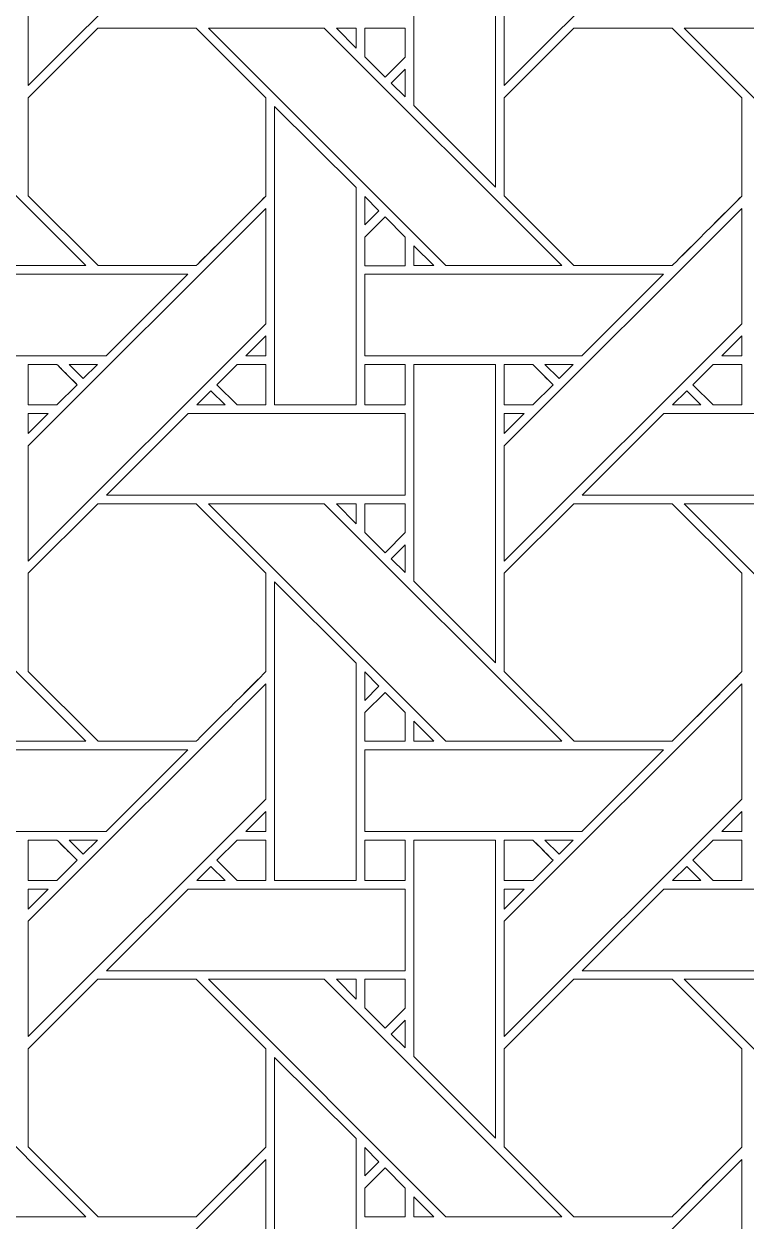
# Model space of a CAD drawing. Header units: inches. Extents: x 2.4 to 22.4, y -0.9 to 19.1.
# Drawn here: x 17.355 to 18.795, y 6.477 to 8.866 of the extents above; entities that cross this region are included whole.
import ezdxf

# ---------------------------------------------------------------- set-up
doc = ezdxf.new("R2010")
doc.units = ezdxf.units.IN
doc.header["$MEASUREMENT"] = 0
doc.layers.add('Design', color=7, linetype='Continuous', lineweight=0)

msp = doc.modelspace()

# ---------------------------------------------------------------- linework, layer by layer
at = {"layer": 'Design'}
for points, knots in [([(2.3829, 19.0948), (2.3829, 19.0948), (2.3829, -0.9052), (2.3829, -0.9052), (2.3829, -0.9052), (22.3829, -0.9052), (22.3829, -0.9052), (22.3829, -0.9052), (22.3829, 19.0948), (22.3829, 19.0948), (22.3829, 19.0948), (2.3829, 19.0948), (2.3829, 19.0948)], [0, 0, 0, 0, 1, 1, 1, 2, 2, 2, 3, 3, 3, 4, 4, 4, 4]), ([(3.3653, 18.1123), (3.3653, 18.1123), (3.3653, 0.0772), (3.3653, 0.0772), (3.3653, 0.0772), (21.4004, 0.0772), (21.4004, 0.0772), (21.4004, 0.0772), (21.4004, 18.1123), (21.4004, 18.1123), (21.4004, 18.1123), (3.3653, 18.1123), (3.3653, 18.1123)], [0, 0, 0, 0, 1, 1, 1, 2, 2, 2, 3, 3, 3, 4, 4, 4, 4]), ([(17.364, 8.743), (17.364, 8.743), (17.364, 8.9731), (17.364, 8.9731), (17.364, 8.9731), (17.8377, 9.4467), (17.8377, 9.4467), (17.8377, 9.4467), (17.8377, 9.2166), (17.8377, 9.2166), (17.8377, 9.2166), (17.364, 8.743), (17.364, 8.743)], [0, 0, 0, 0, 1, 1, 1, 2, 2, 2, 3, 3, 3, 4, 4, 4, 4]), ([(18.7864, 9.2166), (18.7864, 9.2166), (18.3128, 8.743), (18.3128, 8.743), (18.3128, 8.743), (18.3128, 8.9731), (18.3128, 8.9731), (18.3128, 8.9731), (18.7864, 9.4467), (18.7864, 9.4467), (18.7864, 9.4467), (18.7864, 9.2166), (18.7864, 9.2166)], [0, 0, 0, 0, 1, 1, 1, 2, 2, 2, 3, 3, 3, 4, 4, 4, 4]), ([(18.2956, 8.5401), (18.2956, 8.5401), (18.1327, 8.703), (18.1327, 8.703), (18.1327, 8.703), (18.1327, 9.1352), (18.1327, 9.1352), (18.1327, 9.1352), (18.2956, 9.1352), (18.2956, 9.1352), (18.2956, 9.1352), (18.2956, 8.5401), (18.2956, 8.5401)], [0, 0, 0, 0, 1, 1, 1, 2, 2, 2, 3, 3, 3, 4, 4, 4, 4]), ([(17.248, 8.3837), (17.248, 8.3837), (16.7745, 8.8573), (16.7745, 8.8573), (16.7745, 8.8573), (17.0054, 8.8573), (17.0054, 8.8573), (17.0054, 8.8573), (17.479, 8.3837), (17.479, 8.3837), (17.479, 8.3837), (17.248, 8.3837), (17.248, 8.3837)], [0, 0, 0, 0, 1, 1, 1, 2, 2, 2, 3, 3, 3, 4, 4, 4, 4]), ([(17.5028, 8.8573), (17.5028, 8.8573), (17.699, 8.8573), (17.699, 8.8573), (17.699, 8.8573), (17.8377, 8.7186), (17.8377, 8.7186), (17.8377, 8.7186), (17.8377, 8.5224), (17.8377, 8.5224), (17.8199, 8.5044), (17.708, 8.3927), (17.699, 8.3837), (17.699, 8.3837), (17.5033, 8.3837), (17.5033, 8.3837), (17.5033, 8.3837), (17.3641, 8.5229), (17.3641, 8.5229), (17.3641, 8.5229), (17.3641, 8.7186), (17.3641, 8.7186), (17.3641, 8.7186), (17.5028, 8.8573), (17.5028, 8.8573)], [0, 0, 0, 0, 1, 1, 1, 2, 2, 2, 3, 3, 3, 4, 4, 4, 5, 5, 5, 6, 6, 6, 7, 7, 7, 8, 8, 8, 8]), ([(17.8377, 8.5224), (17.8204, 8.5049), (17.7084, 8.3931), (17.699, 8.3837), (17.699, 8.3837), (17.5033, 8.3837), (17.5033, 8.3837), (17.5033, 8.3837), (17.3641, 8.5229), (17.3641, 8.5229), (17.3641, 8.5229), (17.3641, 8.7186), (17.3641, 8.7186), (17.3641, 8.7186), (17.5028, 8.8573), (17.5028, 8.8573), (17.5028, 8.8573), (17.699, 8.8573), (17.699, 8.8573), (17.699, 8.8573), (17.8377, 8.7186), (17.8377, 8.7186), (17.8377, 8.7186), (17.8377, 8.5224), (17.8377, 8.5224)], [0, 0, 0, 0, 1, 1, 1, 2, 2, 2, 3, 3, 3, 4, 4, 4, 5, 5, 5, 6, 6, 6, 7, 7, 7, 8, 8, 8, 8]), ([(18.1967, 8.3837), (18.1967, 8.3837), (17.7232, 8.8573), (17.7232, 8.8573), (17.7232, 8.8573), (17.9541, 8.8573), (17.9541, 8.8573), (17.9541, 8.8573), (18.4278, 8.3837), (18.4278, 8.3837), (18.4278, 8.3837), (18.1967, 8.3837), (18.1967, 8.3837)], [0, 0, 0, 0, 1, 1, 1, 2, 2, 2, 3, 3, 3, 4, 4, 4, 4]), ([(18.0177, 8.8573), (18.0177, 8.8573), (18.0177, 8.8175), (18.0177, 8.8175), (18.0177, 8.8175), (17.9783, 8.8573), (17.9783, 8.8573), (17.9783, 8.8573), (18.0177, 8.8573), (18.0177, 8.8573)], [0, 0, 0, 0, 1, 1, 1, 2, 2, 2, 3, 3, 3, 3]), ([(18.1152, 8.8573), (18.1152, 8.8573), (18.1152, 8.7997), (18.1152, 8.7997), (18.1152, 8.7997), (18.0753, 8.7598), (18.0753, 8.7598), (18.0753, 8.7598), (18.0349, 8.8001), (18.0349, 8.8001), (18.0349, 8.8001), (18.0349, 8.8573), (18.0349, 8.8573), (18.0349, 8.8573), (18.1152, 8.8573), (18.1152, 8.8573)], [0, 0, 0, 0, 1, 1, 1, 2, 2, 2, 3, 3, 3, 4, 4, 4, 5, 5, 5, 5]), ([(18.0753, 8.7598), (18.0753, 8.7598), (18.0349, 8.8001), (18.0349, 8.8001), (18.0349, 8.8001), (18.0349, 8.8573), (18.0349, 8.8573), (18.0349, 8.8573), (18.1152, 8.8573), (18.1152, 8.8573), (18.1152, 8.8573), (18.1152, 8.7997), (18.1152, 8.7997), (18.1152, 8.7997), (18.0753, 8.7598), (18.0753, 8.7598)], [0, 0, 0, 0, 1, 1, 1, 2, 2, 2, 3, 3, 3, 4, 4, 4, 5, 5, 5, 5]), ([(18.4515, 8.8573), (18.4515, 8.8573), (18.6477, 8.8573), (18.6477, 8.8573), (18.6477, 8.8573), (18.7865, 8.7186), (18.7865, 8.7186), (18.7865, 8.7186), (18.7865, 8.5224), (18.7865, 8.5224), (18.7687, 8.5044), (18.6567, 8.3927), (18.6478, 8.3837), (18.6478, 8.3837), (18.452, 8.3837), (18.452, 8.3837), (18.452, 8.3837), (18.3128, 8.5229), (18.3128, 8.5229), (18.3128, 8.5229), (18.3128, 8.7186), (18.3128, 8.7186), (18.3128, 8.7186), (18.4515, 8.8573), (18.4515, 8.8573)], [0, 0, 0, 0, 1, 1, 1, 2, 2, 2, 3, 3, 3, 4, 4, 4, 5, 5, 5, 6, 6, 6, 7, 7, 7, 8, 8, 8, 8]), ([(18.7865, 8.5224), (18.7685, 8.5043), (18.6566, 8.3926), (18.6478, 8.3837), (18.6478, 8.3837), (18.452, 8.3837), (18.452, 8.3837), (18.452, 8.3837), (18.3128, 8.5229), (18.3128, 8.5229), (18.3128, 8.5229), (18.3128, 8.7186), (18.3128, 8.7186), (18.3128, 8.7186), (18.4515, 8.8573), (18.4515, 8.8573), (18.4515, 8.8573), (18.6477, 8.8573), (18.6477, 8.8573), (18.6477, 8.8573), (18.7865, 8.7186), (18.7865, 8.7186), (18.7865, 8.7186), (18.7865, 8.5224), (18.7865, 8.5224)], [0, 0, 0, 0, 1, 1, 1, 2, 2, 2, 3, 3, 3, 4, 4, 4, 5, 5, 5, 6, 6, 6, 7, 7, 7, 8, 8, 8, 8]), ([(19.1455, 8.3837), (19.1455, 8.3837), (18.6719, 8.8573), (18.6719, 8.8573), (18.6719, 8.8573), (18.9029, 8.8573), (18.9029, 8.8573), (18.9029, 8.8573), (19.3765, 8.3837), (19.3765, 8.3837), (19.3765, 8.3837), (19.1455, 8.3837), (19.1455, 8.3837)], [0, 0, 0, 0, 1, 1, 1, 2, 2, 2, 3, 3, 3, 4, 4, 4, 4]), ([(18.1152, 8.7755), (18.1152, 8.7755), (18.1152, 8.7203), (18.1152, 8.7203), (18.1152, 8.7203), (18.0874, 8.7477), (18.0874, 8.7477), (18.0874, 8.7477), (18.1152, 8.7755), (18.1152, 8.7755)], [0, 0, 0, 0, 1, 1, 1, 2, 2, 2, 3, 3, 3, 3]), ([(17.8548, 8.1057), (17.8548, 8.1057), (17.8548, 8.7015), (17.8548, 8.7015), (17.8548, 8.7015), (18.0176, 8.5394), (18.0176, 8.5394), (18.0176, 8.5394), (18.0176, 8.1057), (18.0176, 8.1057), (18.0176, 8.1057), (17.8548, 8.1057), (17.8548, 8.1057)], [0, 0, 0, 0, 1, 1, 1, 2, 2, 2, 3, 3, 3, 4, 4, 4, 4]), ([(18.0349, 8.4651), (18.0349, 8.4651), (18.0349, 8.5219), (18.0349, 8.5219), (18.0349, 8.5219), (18.0631, 8.4933), (18.0631, 8.4933), (18.0631, 8.4933), (18.0349, 8.4651), (18.0349, 8.4651)], [0, 0, 0, 0, 1, 1, 1, 2, 2, 2, 3, 3, 3, 3]), ([(17.364, 7.7943), (17.364, 7.7943), (17.364, 8.0244), (17.364, 8.0244), (17.364, 8.0244), (17.8377, 8.498), (17.8377, 8.498), (17.8377, 8.498), (17.8377, 8.2679), (17.8377, 8.2679), (17.8377, 8.2679), (17.364, 7.7943), (17.364, 7.7943)], [0, 0, 0, 0, 1, 1, 1, 2, 2, 2, 3, 3, 3, 4, 4, 4, 4]), ([(18.0349, 8.3834), (18.0349, 8.3834), (18.0349, 8.4407), (18.0349, 8.4407), (18.0349, 8.4407), (18.0753, 8.4811), (18.0753, 8.4811), (18.0753, 8.4811), (18.1156, 8.4407), (18.1156, 8.4407), (18.1156, 8.4407), (18.1156, 8.3834), (18.1156, 8.3834), (18.1156, 8.3834), (18.0349, 8.3834), (18.0349, 8.3834)], [0, 0, 0, 0, 1, 1, 1, 2, 2, 2, 3, 3, 3, 4, 4, 4, 5, 5, 5, 5]), ([(18.0753, 8.4811), (18.0753, 8.4811), (18.1156, 8.4407), (18.1156, 8.4407), (18.1156, 8.4407), (18.1156, 8.3834), (18.1156, 8.3834), (18.1156, 8.3834), (18.0349, 8.3834), (18.0349, 8.3834), (18.0349, 8.3834), (18.0349, 8.4407), (18.0349, 8.4407), (18.0349, 8.4407), (18.0753, 8.4811), (18.0753, 8.4811)], [0, 0, 0, 0, 1, 1, 1, 2, 2, 2, 3, 3, 3, 4, 4, 4, 5, 5, 5, 5]), ([(18.7864, 8.2679), (18.7864, 8.2679), (18.3128, 7.7943), (18.3128, 7.7943), (18.3128, 7.7943), (18.3128, 8.0244), (18.3128, 8.0244), (18.3128, 8.0244), (18.7864, 8.498), (18.7864, 8.498), (18.7864, 8.498), (18.7864, 8.2679), (18.7864, 8.2679)], [0, 0, 0, 0, 1, 1, 1, 2, 2, 2, 3, 3, 3, 4, 4, 4, 4]), ([(18.1328, 8.3837), (18.1328, 8.3837), (18.1328, 8.4235), (18.1328, 8.4235), (18.1328, 8.4235), (18.1725, 8.3837), (18.1725, 8.3837), (18.1725, 8.3837), (18.1328, 8.3837), (18.1328, 8.3837)], [0, 0, 0, 0, 1, 1, 1, 2, 2, 2, 3, 3, 3, 3]), ([(17.5191, 8.2037), (17.5191, 8.2037), (17.0862, 8.2037), (17.0862, 8.2037), (17.0862, 8.2037), (17.0862, 8.3664), (17.0862, 8.3664), (17.0862, 8.3664), (17.6819, 8.3664), (17.6819, 8.3664), (17.6819, 8.3664), (17.5191, 8.2037), (17.5191, 8.2037)], [0, 0, 0, 0, 1, 1, 1, 2, 2, 2, 3, 3, 3, 4, 4, 4, 4]), ([(18.0349, 8.2037), (18.0349, 8.2037), (18.0349, 8.3664), (18.0349, 8.3664), (18.0349, 8.3664), (18.6306, 8.3664), (18.6306, 8.3664), (18.6306, 8.3664), (18.4679, 8.2037), (18.4679, 8.2037), (18.4679, 8.2037), (18.0349, 8.2037), (18.0349, 8.2037)], [0, 0, 0, 0, 1, 1, 1, 2, 2, 2, 3, 3, 3, 4, 4, 4, 4]), ([(17.8377, 8.2038), (17.8377, 8.2038), (17.7979, 8.2038), (17.7979, 8.2038), (17.7979, 8.2038), (17.8377, 8.2435), (17.8377, 8.2435), (17.8377, 8.2435), (17.8377, 8.2038), (17.8377, 8.2038)], [0, 0, 0, 0, 1, 1, 1, 2, 2, 2, 3, 3, 3, 3]), ([(18.7864, 8.2038), (18.7864, 8.2038), (18.7467, 8.2038), (18.7467, 8.2038), (18.7467, 8.2038), (18.7864, 8.2435), (18.7864, 8.2435), (18.7864, 8.2435), (18.7864, 8.2038), (18.7864, 8.2038)], [0, 0, 0, 0, 1, 1, 1, 2, 2, 2, 3, 3, 3, 3]), ([(17.4211, 8.1865), (17.4263, 8.1813), (17.457, 8.1505), (17.4615, 8.1461), (17.4615, 8.1461), (17.421, 8.1057), (17.421, 8.1057), (17.421, 8.1057), (17.3641, 8.1057), (17.3641, 8.1057), (17.3641, 8.1057), (17.3641, 8.1865), (17.3641, 8.1865), (17.3641, 8.1865), (17.4211, 8.1865), (17.4211, 8.1865)], [0, 0, 0, 0, 1, 1, 1, 2, 2, 2, 3, 3, 3, 4, 4, 4, 5, 5, 5, 5]), ([(17.4457, 8.1618), (17.4457, 8.1618), (17.4615, 8.1461), (17.4615, 8.1461), (17.4615, 8.1461), (17.421, 8.1057), (17.421, 8.1057), (17.421, 8.1057), (17.3641, 8.1057), (17.3641, 8.1057), (17.3641, 8.1057), (17.3641, 8.1865), (17.3641, 8.1865), (17.3641, 8.1865), (17.4211, 8.1865), (17.4211, 8.1865), (17.4265, 8.1811), (17.4364, 8.1712), (17.4457, 8.1618)], [0, 0, 0, 0, 1, 1, 1, 2, 2, 2, 3, 3, 3, 4, 4, 4, 5, 5, 5, 6, 6, 6, 6]), ([(17.4455, 8.1865), (17.4455, 8.1865), (17.5019, 8.1865), (17.5019, 8.1865), (17.5019, 8.1865), (17.4736, 8.1583), (17.4736, 8.1583), (17.4736, 8.1583), (17.4455, 8.1865), (17.4455, 8.1865)], [0, 0, 0, 0, 1, 1, 1, 2, 2, 2, 3, 3, 3, 3]), ([(17.7806, 8.1057), (17.7806, 8.1057), (17.7403, 8.1461), (17.7403, 8.1461), (17.7403, 8.1461), (17.7807, 8.1865), (17.7807, 8.1865), (17.7807, 8.1865), (17.8377, 8.1865), (17.8377, 8.1865), (17.8377, 8.1865), (17.8377, 8.1057), (17.8377, 8.1057), (17.8377, 8.1057), (17.7806, 8.1057), (17.7806, 8.1057)], [0, 0, 0, 0, 1, 1, 1, 2, 2, 2, 3, 3, 3, 4, 4, 4, 5, 5, 5, 5]), ([(17.7403, 8.1461), (17.7403, 8.1461), (17.7807, 8.1865), (17.7807, 8.1865), (17.7807, 8.1865), (17.8377, 8.1865), (17.8377, 8.1865), (17.8377, 8.1865), (17.8377, 8.1057), (17.8377, 8.1057), (17.8377, 8.1057), (17.7806, 8.1057), (17.7806, 8.1057), (17.7806, 8.1057), (17.7403, 8.1461), (17.7403, 8.1461)], [0, 0, 0, 0, 1, 1, 1, 2, 2, 2, 3, 3, 3, 4, 4, 4, 5, 5, 5, 5]), ([(18.0349, 8.1865), (18.0349, 8.1865), (18.1152, 8.1865), (18.1152, 8.1865), (18.1152, 8.1865), (18.1152, 8.1057), (18.1152, 8.1057), (18.1152, 8.1057), (18.0349, 8.1057), (18.0349, 8.1057), (18.0349, 8.1057), (18.0349, 8.1865), (18.0349, 8.1865)], [0, 0, 0, 0, 1, 1, 1, 2, 2, 2, 3, 3, 3, 4, 4, 4, 4]), ([(18.0349, 8.1057), (18.0349, 8.1057), (18.0349, 8.1865), (18.0349, 8.1865), (18.0349, 8.1865), (18.1152, 8.1865), (18.1152, 8.1865), (18.1152, 8.1865), (18.1152, 8.1057), (18.1152, 8.1057), (18.1152, 8.1057), (18.0349, 8.1057), (18.0349, 8.1057)], [0, 0, 0, 0, 1, 1, 1, 2, 2, 2, 3, 3, 3, 4, 4, 4, 4]), ([(18.2956, 7.5914), (18.2956, 7.5914), (18.1327, 7.7543), (18.1327, 7.7543), (18.1327, 7.7543), (18.1327, 8.1865), (18.1327, 8.1865), (18.1327, 8.1865), (18.2956, 8.1865), (18.2956, 8.1865), (18.2956, 8.1865), (18.2956, 7.5914), (18.2956, 7.5914)], [0, 0, 0, 0, 1, 1, 1, 2, 2, 2, 3, 3, 3, 4, 4, 4, 4]), ([(18.3699, 8.1865), (18.375, 8.1813), (18.4058, 8.1505), (18.4102, 8.1461), (18.4102, 8.1461), (18.3698, 8.1057), (18.3698, 8.1057), (18.3698, 8.1057), (18.3128, 8.1057), (18.3128, 8.1057), (18.3128, 8.1057), (18.3128, 8.1865), (18.3128, 8.1865), (18.3128, 8.1865), (18.3699, 8.1865), (18.3699, 8.1865)], [0, 0, 0, 0, 1, 1, 1, 2, 2, 2, 3, 3, 3, 4, 4, 4, 5, 5, 5, 5]), ([(18.3128, 8.1057), (18.3128, 8.1057), (18.3128, 8.1865), (18.3128, 8.1865), (18.3128, 8.1865), (18.3699, 8.1865), (18.3699, 8.1865), (18.3754, 8.1809), (18.4102, 8.1461), (18.4102, 8.1461), (18.4102, 8.1461), (18.3698, 8.1057), (18.3698, 8.1057), (18.3698, 8.1057), (18.3128, 8.1057), (18.3128, 8.1057)], [0, 0, 0, 0, 1, 1, 1, 2, 2, 2, 3, 3, 3, 4, 4, 4, 5, 5, 5, 5]), ([(18.3942, 8.1865), (18.3942, 8.1865), (18.4507, 8.1865), (18.4507, 8.1865), (18.4507, 8.1865), (18.4224, 8.1583), (18.4224, 8.1583), (18.4224, 8.1583), (18.3942, 8.1865), (18.3942, 8.1865)], [0, 0, 0, 0, 1, 1, 1, 2, 2, 2, 3, 3, 3, 3]), ([(18.7294, 8.1057), (18.7294, 8.1057), (18.689, 8.1461), (18.689, 8.1461), (18.689, 8.1461), (18.7294, 8.1865), (18.7294, 8.1865), (18.7294, 8.1865), (18.7865, 8.1865), (18.7865, 8.1865), (18.7865, 8.1865), (18.7865, 8.1057), (18.7865, 8.1057), (18.7865, 8.1057), (18.7294, 8.1057), (18.7294, 8.1057)], [0, 0, 0, 0, 1, 1, 1, 2, 2, 2, 3, 3, 3, 4, 4, 4, 5, 5, 5, 5]), ([(18.689, 8.1461), (18.689, 8.1461), (18.7294, 8.1865), (18.7294, 8.1865), (18.7294, 8.1865), (18.7865, 8.1865), (18.7865, 8.1865), (18.7865, 8.1865), (18.7865, 8.1057), (18.7865, 8.1057), (18.7865, 8.1057), (18.7294, 8.1057), (18.7294, 8.1057), (18.7294, 8.1057), (18.689, 8.1461), (18.689, 8.1461)], [0, 0, 0, 0, 1, 1, 1, 2, 2, 2, 3, 3, 3, 4, 4, 4, 5, 5, 5, 5]), ([(17.7564, 8.1057), (17.7564, 8.1057), (17.6999, 8.1057), (17.6999, 8.1057), (17.6999, 8.1057), (17.7281, 8.1339), (17.7281, 8.1339), (17.7281, 8.1339), (17.7564, 8.1057), (17.7564, 8.1057)], [0, 0, 0, 0, 1, 1, 1, 2, 2, 2, 3, 3, 3, 3]), ([(18.7051, 8.1057), (18.7051, 8.1057), (18.6486, 8.1057), (18.6486, 8.1057), (18.6486, 8.1057), (18.6768, 8.1339), (18.6768, 8.1339), (18.6768, 8.1339), (18.7051, 8.1057), (18.7051, 8.1057)], [0, 0, 0, 0, 1, 1, 1, 2, 2, 2, 3, 3, 3, 3]), ([(17.4039, 8.0885), (17.4039, 8.0885), (17.364, 8.0487), (17.364, 8.0487), (17.364, 8.0487), (17.364, 8.0885), (17.364, 8.0885), (17.364, 8.0885), (17.4039, 8.0885), (17.4039, 8.0885)], [0, 0, 0, 0, 1, 1, 1, 2, 2, 2, 3, 3, 3, 3]), ([(18.1152, 8.0885), (18.1152, 8.0885), (18.1152, 7.9257), (18.1152, 7.9257), (18.1152, 7.9257), (17.5199, 7.9257), (17.5199, 7.9257), (17.5199, 7.9257), (17.6827, 8.0885), (17.6827, 8.0885), (17.6827, 8.0885), (18.1152, 8.0885), (18.1152, 8.0885)], [0, 0, 0, 0, 1, 1, 1, 2, 2, 2, 3, 3, 3, 4, 4, 4, 4]), ([(18.3526, 8.0885), (18.3526, 8.0885), (18.3128, 8.0487), (18.3128, 8.0487), (18.3128, 8.0487), (18.3128, 8.0885), (18.3128, 8.0885), (18.3128, 8.0885), (18.3526, 8.0885), (18.3526, 8.0885)], [0, 0, 0, 0, 1, 1, 1, 2, 2, 2, 3, 3, 3, 3]), ([(19.0639, 8.0885), (19.0639, 8.0885), (19.0639, 7.9257), (19.0639, 7.9257), (19.0639, 7.9257), (18.4686, 7.9257), (18.4686, 7.9257), (18.4686, 7.9257), (18.6314, 8.0885), (18.6314, 8.0885), (18.6314, 8.0885), (19.0639, 8.0885), (19.0639, 8.0885)], [0, 0, 0, 0, 1, 1, 1, 2, 2, 2, 3, 3, 3, 4, 4, 4, 4]), ([(17.248, 7.435), (17.248, 7.435), (16.7745, 7.9086), (16.7745, 7.9086), (16.7745, 7.9086), (17.0054, 7.9086), (17.0054, 7.9086), (17.0054, 7.9086), (17.479, 7.435), (17.479, 7.435), (17.479, 7.435), (17.248, 7.435), (17.248, 7.435)], [0, 0, 0, 0, 1, 1, 1, 2, 2, 2, 3, 3, 3, 4, 4, 4, 4]), ([(17.5028, 7.9086), (17.5028, 7.9086), (17.699, 7.9086), (17.699, 7.9086), (17.699, 7.9086), (17.8377, 7.7699), (17.8377, 7.7699), (17.8377, 7.7699), (17.8377, 7.5737), (17.8377, 7.5737), (17.8199, 7.5557), (17.708, 7.444), (17.699, 7.435), (17.699, 7.435), (17.5033, 7.435), (17.5033, 7.435), (17.5033, 7.435), (17.3641, 7.5742), (17.3641, 7.5742), (17.3641, 7.5742), (17.3641, 7.7699), (17.3641, 7.7699), (17.3641, 7.7699), (17.5028, 7.9086), (17.5028, 7.9086)], [0, 0, 0, 0, 1, 1, 1, 2, 2, 2, 3, 3, 3, 4, 4, 4, 5, 5, 5, 6, 6, 6, 7, 7, 7, 8, 8, 8, 8]), ([(17.8377, 7.5737), (17.8198, 7.5556), (17.7079, 7.4439), (17.699, 7.435), (17.699, 7.435), (17.5033, 7.435), (17.5033, 7.435), (17.5033, 7.435), (17.3641, 7.5742), (17.3641, 7.5742), (17.3641, 7.5742), (17.3641, 7.7699), (17.3641, 7.7699), (17.3641, 7.7699), (17.5028, 7.9086), (17.5028, 7.9086), (17.5028, 7.9086), (17.699, 7.9086), (17.699, 7.9086), (17.699, 7.9086), (17.8377, 7.7699), (17.8377, 7.7699), (17.8377, 7.7699), (17.8377, 7.5737), (17.8377, 7.5737)], [0, 0, 0, 0, 1, 1, 1, 2, 2, 2, 3, 3, 3, 4, 4, 4, 5, 5, 5, 6, 6, 6, 7, 7, 7, 8, 8, 8, 8]), ([(18.1967, 7.435), (18.1967, 7.435), (17.7232, 7.9086), (17.7232, 7.9086), (17.7232, 7.9086), (17.9541, 7.9086), (17.9541, 7.9086), (17.9541, 7.9086), (18.4278, 7.435), (18.4278, 7.435), (18.4278, 7.435), (18.1967, 7.435), (18.1967, 7.435)], [0, 0, 0, 0, 1, 1, 1, 2, 2, 2, 3, 3, 3, 4, 4, 4, 4]), ([(18.0177, 7.9086), (18.0177, 7.9086), (18.0177, 7.8688), (18.0177, 7.8688), (18.0177, 7.8688), (17.9783, 7.9086), (17.9783, 7.9086), (17.9783, 7.9086), (18.0177, 7.9086), (18.0177, 7.9086)], [0, 0, 0, 0, 1, 1, 1, 2, 2, 2, 3, 3, 3, 3]), ([(18.1152, 7.9086), (18.1152, 7.9086), (18.1152, 7.851), (18.1152, 7.851), (18.1152, 7.851), (18.0753, 7.811), (18.0753, 7.811), (18.0753, 7.811), (18.0349, 7.8514), (18.0349, 7.8514), (18.0349, 7.8514), (18.0349, 7.9086), (18.0349, 7.9086), (18.0349, 7.9086), (18.1152, 7.9086), (18.1152, 7.9086)], [0, 0, 0, 0, 1, 1, 1, 2, 2, 2, 3, 3, 3, 4, 4, 4, 5, 5, 5, 5]), ([(18.0753, 7.811), (18.0753, 7.811), (18.0349, 7.8514), (18.0349, 7.8514), (18.0349, 7.8514), (18.0349, 7.9086), (18.0349, 7.9086), (18.0349, 7.9086), (18.1152, 7.9086), (18.1152, 7.9086), (18.1152, 7.9086), (18.1152, 7.851), (18.1152, 7.851), (18.1152, 7.851), (18.0753, 7.811), (18.0753, 7.811)], [0, 0, 0, 0, 1, 1, 1, 2, 2, 2, 3, 3, 3, 4, 4, 4, 5, 5, 5, 5]), ([(18.4515, 7.9086), (18.4515, 7.9086), (18.6477, 7.9086), (18.6477, 7.9086), (18.6477, 7.9086), (18.7865, 7.7699), (18.7865, 7.7699), (18.7865, 7.7699), (18.7865, 7.5737), (18.7865, 7.5737), (18.7687, 7.5557), (18.6567, 7.444), (18.6478, 7.435), (18.6478, 7.435), (18.4521, 7.435), (18.4521, 7.435), (18.4521, 7.435), (18.3128, 7.5742), (18.3128, 7.5742), (18.3128, 7.5742), (18.3128, 7.7699), (18.3128, 7.7699), (18.3128, 7.7699), (18.4515, 7.9086), (18.4515, 7.9086)], [0, 0, 0, 0, 1, 1, 1, 2, 2, 2, 3, 3, 3, 4, 4, 4, 5, 5, 5, 6, 6, 6, 7, 7, 7, 8, 8, 8, 8]), ([(18.7865, 7.5737), (18.7683, 7.5554), (18.6565, 7.4437), (18.6478, 7.435), (18.6478, 7.435), (18.4521, 7.435), (18.4521, 7.435), (18.4521, 7.435), (18.3128, 7.5742), (18.3128, 7.5742), (18.3128, 7.5742), (18.3128, 7.7699), (18.3128, 7.7699), (18.3128, 7.7699), (18.4515, 7.9086), (18.4515, 7.9086), (18.4515, 7.9086), (18.6477, 7.9086), (18.6477, 7.9086), (18.6477, 7.9086), (18.7865, 7.7699), (18.7865, 7.7699), (18.7865, 7.7699), (18.7865, 7.5737), (18.7865, 7.5737)], [0, 0, 0, 0, 1, 1, 1, 2, 2, 2, 3, 3, 3, 4, 4, 4, 5, 5, 5, 6, 6, 6, 7, 7, 7, 8, 8, 8, 8]), ([(19.1455, 7.435), (19.1455, 7.435), (18.6719, 7.9086), (18.6719, 7.9086), (18.6719, 7.9086), (18.9029, 7.9086), (18.9029, 7.9086), (18.9029, 7.9086), (19.3765, 7.435), (19.3765, 7.435), (19.3765, 7.435), (19.1455, 7.435), (19.1455, 7.435)], [0, 0, 0, 0, 1, 1, 1, 2, 2, 2, 3, 3, 3, 4, 4, 4, 4]), ([(18.1152, 7.8268), (18.1152, 7.8268), (18.1152, 7.7716), (18.1152, 7.7716), (18.1152, 7.7716), (18.0874, 7.799), (18.0874, 7.799), (18.0874, 7.799), (18.1152, 7.8268), (18.1152, 7.8268)], [0, 0, 0, 0, 1, 1, 1, 2, 2, 2, 3, 3, 3, 3]), ([(17.8548, 7.157), (17.8548, 7.157), (17.8548, 7.7528), (17.8548, 7.7528), (17.8548, 7.7528), (18.0176, 7.5906), (18.0176, 7.5906), (18.0176, 7.5906), (18.0176, 7.157), (18.0176, 7.157), (18.0176, 7.157), (17.8548, 7.157), (17.8548, 7.157)], [0, 0, 0, 0, 1, 1, 1, 2, 2, 2, 3, 3, 3, 4, 4, 4, 4]), ([(18.0349, 7.5164), (18.0349, 7.5164), (18.0349, 7.5732), (18.0349, 7.5732), (18.0349, 7.5732), (18.0631, 7.5446), (18.0631, 7.5446), (18.0631, 7.5446), (18.0349, 7.5164), (18.0349, 7.5164)], [0, 0, 0, 0, 1, 1, 1, 2, 2, 2, 3, 3, 3, 3]), ([(17.364, 6.8455), (17.364, 6.8455), (17.364, 7.0756), (17.364, 7.0756), (17.364, 7.0756), (17.8377, 7.5492), (17.8377, 7.5492), (17.8377, 7.5492), (17.8377, 7.3192), (17.8377, 7.3192), (17.8377, 7.3192), (17.364, 6.8455), (17.364, 6.8455)], [0, 0, 0, 0, 1, 1, 1, 2, 2, 2, 3, 3, 3, 4, 4, 4, 4]), ([(18.7864, 7.3192), (18.7864, 7.3192), (18.3128, 6.8455), (18.3128, 6.8455), (18.3128, 6.8455), (18.3128, 7.0756), (18.3128, 7.0756), (18.3128, 7.0756), (18.7864, 7.5492), (18.7864, 7.5492), (18.7864, 7.5492), (18.7864, 7.3192), (18.7864, 7.3192)], [0, 0, 0, 0, 1, 1, 1, 2, 2, 2, 3, 3, 3, 4, 4, 4, 4]), ([(18.0349, 7.4347), (18.0349, 7.4347), (18.0349, 7.492), (18.0349, 7.492), (18.0349, 7.492), (18.0753, 7.5323), (18.0753, 7.5323), (18.0753, 7.5323), (18.1156, 7.492), (18.1156, 7.492), (18.1156, 7.492), (18.1156, 7.4347), (18.1156, 7.4347), (18.1156, 7.4347), (18.0349, 7.4347), (18.0349, 7.4347)], [0, 0, 0, 0, 1, 1, 1, 2, 2, 2, 3, 3, 3, 4, 4, 4, 5, 5, 5, 5]), ([(18.0753, 7.5323), (18.0753, 7.5323), (18.1156, 7.492), (18.1156, 7.492), (18.1156, 7.492), (18.1156, 7.4347), (18.1156, 7.4347), (18.1156, 7.4347), (18.0349, 7.4347), (18.0349, 7.4347), (18.0349, 7.4347), (18.0349, 7.492), (18.0349, 7.492), (18.0349, 7.492), (18.0753, 7.5323), (18.0753, 7.5323)], [0, 0, 0, 0, 1, 1, 1, 2, 2, 2, 3, 3, 3, 4, 4, 4, 5, 5, 5, 5]), ([(18.1328, 7.4349), (18.1328, 7.4349), (18.1328, 7.4747), (18.1328, 7.4747), (18.1328, 7.4747), (18.1725, 7.4349), (18.1725, 7.4349), (18.1725, 7.4349), (18.1328, 7.4349), (18.1328, 7.4349)], [0, 0, 0, 0, 1, 1, 1, 2, 2, 2, 3, 3, 3, 3]), ([(17.5191, 7.255), (17.5191, 7.255), (17.0862, 7.255), (17.0862, 7.255), (17.0862, 7.255), (17.0862, 7.4177), (17.0862, 7.4177), (17.0862, 7.4177), (17.6819, 7.4177), (17.6819, 7.4177), (17.6819, 7.4177), (17.5191, 7.255), (17.5191, 7.255)], [0, 0, 0, 0, 1, 1, 1, 2, 2, 2, 3, 3, 3, 4, 4, 4, 4]), ([(18.0349, 7.255), (18.0349, 7.255), (18.0349, 7.4177), (18.0349, 7.4177), (18.0349, 7.4177), (18.6306, 7.4177), (18.6306, 7.4177), (18.6306, 7.4177), (18.4679, 7.255), (18.4679, 7.255), (18.4679, 7.255), (18.0349, 7.255), (18.0349, 7.255)], [0, 0, 0, 0, 1, 1, 1, 2, 2, 2, 3, 3, 3, 4, 4, 4, 4]), ([(17.8377, 7.255), (17.8377, 7.255), (17.7979, 7.255), (17.7979, 7.255), (17.7979, 7.255), (17.8377, 7.2948), (17.8377, 7.2948), (17.8377, 7.2948), (17.8377, 7.255), (17.8377, 7.255)], [0, 0, 0, 0, 1, 1, 1, 2, 2, 2, 3, 3, 3, 3]), ([(18.7864, 7.255), (18.7864, 7.255), (18.7467, 7.255), (18.7467, 7.255), (18.7467, 7.255), (18.7864, 7.2948), (18.7864, 7.2948), (18.7864, 7.2948), (18.7864, 7.255), (18.7864, 7.255)], [0, 0, 0, 0, 1, 1, 1, 2, 2, 2, 3, 3, 3, 3]), ([(17.4211, 7.2377), (17.4263, 7.2326), (17.457, 7.2018), (17.4615, 7.1974), (17.4615, 7.1974), (17.421, 7.1569), (17.421, 7.1569), (17.421, 7.1569), (17.3641, 7.1569), (17.3641, 7.1569), (17.3641, 7.1569), (17.3641, 7.2377), (17.3641, 7.2377), (17.3641, 7.2377), (17.4211, 7.2377), (17.4211, 7.2377)], [0, 0, 0, 0, 1, 1, 1, 2, 2, 2, 3, 3, 3, 4, 4, 4, 5, 5, 5, 5]), ([(17.4468, 7.2121), (17.4468, 7.2121), (17.4615, 7.1974), (17.4615, 7.1974), (17.4615, 7.1974), (17.421, 7.1569), (17.421, 7.1569), (17.421, 7.1569), (17.3641, 7.1569), (17.3641, 7.1569), (17.3641, 7.1569), (17.3641, 7.2377), (17.3641, 7.2377), (17.3641, 7.2377), (17.4211, 7.2377), (17.4211, 7.2377), (17.4267, 7.2322), (17.4371, 7.2217), (17.4468, 7.2121)], [0, 0, 0, 0, 1, 1, 1, 2, 2, 2, 3, 3, 3, 4, 4, 4, 5, 5, 5, 6, 6, 6, 6]), ([(17.4455, 7.2377), (17.4455, 7.2377), (17.5019, 7.2377), (17.5019, 7.2377), (17.5019, 7.2377), (17.4736, 7.2096), (17.4736, 7.2096), (17.4736, 7.2096), (17.4455, 7.2377), (17.4455, 7.2377)], [0, 0, 0, 0, 1, 1, 1, 2, 2, 2, 3, 3, 3, 3]), ([(17.7806, 7.1569), (17.7806, 7.1569), (17.7403, 7.1973), (17.7403, 7.1973), (17.7403, 7.1973), (17.7807, 7.2377), (17.7807, 7.2377), (17.7807, 7.2377), (17.8377, 7.2377), (17.8377, 7.2377), (17.8377, 7.2377), (17.8377, 7.1569), (17.8377, 7.1569), (17.8377, 7.1569), (17.7806, 7.1569), (17.7806, 7.1569)], [0, 0, 0, 0, 1, 1, 1, 2, 2, 2, 3, 3, 3, 4, 4, 4, 5, 5, 5, 5]), ([(17.7403, 7.1973), (17.7403, 7.1973), (17.7807, 7.2377), (17.7807, 7.2377), (17.7807, 7.2377), (17.8377, 7.2377), (17.8377, 7.2377), (17.8377, 7.2377), (17.8377, 7.1569), (17.8377, 7.1569), (17.8377, 7.1569), (17.7806, 7.1569), (17.7806, 7.1569), (17.7806, 7.1569), (17.7403, 7.1973), (17.7403, 7.1973)], [0, 0, 0, 0, 1, 1, 1, 2, 2, 2, 3, 3, 3, 4, 4, 4, 5, 5, 5, 5]), ([(18.0349, 7.2377), (18.0349, 7.2377), (18.1152, 7.2377), (18.1152, 7.2377), (18.1152, 7.2377), (18.1152, 7.1569), (18.1152, 7.1569), (18.1152, 7.1569), (18.0349, 7.1569), (18.0349, 7.1569), (18.0349, 7.1569), (18.0349, 7.2377), (18.0349, 7.2377)], [0, 0, 0, 0, 1, 1, 1, 2, 2, 2, 3, 3, 3, 4, 4, 4, 4]), ([(18.0349, 7.1569), (18.0349, 7.1569), (18.0349, 7.2377), (18.0349, 7.2377), (18.0349, 7.2377), (18.1152, 7.2377), (18.1152, 7.2377), (18.1152, 7.2377), (18.1152, 7.1569), (18.1152, 7.1569), (18.1152, 7.1569), (18.0349, 7.1569), (18.0349, 7.1569)], [0, 0, 0, 0, 1, 1, 1, 2, 2, 2, 3, 3, 3, 4, 4, 4, 4]), ([(18.2956, 6.6426), (18.2956, 6.6426), (18.1327, 6.8055), (18.1327, 6.8055), (18.1327, 6.8055), (18.1327, 7.2377), (18.1327, 7.2377), (18.1327, 7.2377), (18.2956, 7.2377), (18.2956, 7.2377), (18.2956, 7.2377), (18.2956, 6.6426), (18.2956, 6.6426)], [0, 0, 0, 0, 1, 1, 1, 2, 2, 2, 3, 3, 3, 4, 4, 4, 4]), ([(18.3699, 7.2377), (18.375, 7.2326), (18.4058, 7.2018), (18.4102, 7.1974), (18.4102, 7.1974), (18.3698, 7.1569), (18.3698, 7.1569), (18.3698, 7.1569), (18.3128, 7.1569), (18.3128, 7.1569), (18.3128, 7.1569), (18.3128, 7.2377), (18.3128, 7.2377), (18.3128, 7.2377), (18.3699, 7.2377), (18.3699, 7.2377)], [0, 0, 0, 0, 1, 1, 1, 2, 2, 2, 3, 3, 3, 4, 4, 4, 5, 5, 5, 5]), ([(18.3128, 7.1569), (18.3128, 7.1569), (18.3128, 7.2377), (18.3128, 7.2377), (18.3128, 7.2377), (18.3699, 7.2377), (18.3699, 7.2377), (18.3755, 7.2322), (18.4102, 7.1974), (18.4102, 7.1974), (18.4102, 7.1974), (18.3698, 7.1569), (18.3698, 7.1569), (18.3698, 7.1569), (18.3128, 7.1569), (18.3128, 7.1569)], [0, 0, 0, 0, 1, 1, 1, 2, 2, 2, 3, 3, 3, 4, 4, 4, 5, 5, 5, 5]), ([(18.3942, 7.2377), (18.3942, 7.2377), (18.4507, 7.2377), (18.4507, 7.2377), (18.4507, 7.2377), (18.4224, 7.2096), (18.4224, 7.2096), (18.4224, 7.2096), (18.3942, 7.2377), (18.3942, 7.2377)], [0, 0, 0, 0, 1, 1, 1, 2, 2, 2, 3, 3, 3, 3]), ([(18.7294, 7.1569), (18.7294, 7.1569), (18.689, 7.1973), (18.689, 7.1973), (18.689, 7.1973), (18.7294, 7.2377), (18.7294, 7.2377), (18.7294, 7.2377), (18.7865, 7.2377), (18.7865, 7.2377), (18.7865, 7.2377), (18.7865, 7.1569), (18.7865, 7.1569), (18.7865, 7.1569), (18.7294, 7.1569), (18.7294, 7.1569)], [0, 0, 0, 0, 1, 1, 1, 2, 2, 2, 3, 3, 3, 4, 4, 4, 5, 5, 5, 5]), ([(18.689, 7.1973), (18.689, 7.1973), (18.7294, 7.2377), (18.7294, 7.2377), (18.7294, 7.2377), (18.7865, 7.2377), (18.7865, 7.2377), (18.7865, 7.2377), (18.7865, 7.1569), (18.7865, 7.1569), (18.7865, 7.1569), (18.7294, 7.1569), (18.7294, 7.1569), (18.7294, 7.1569), (18.689, 7.1973), (18.689, 7.1973)], [0, 0, 0, 0, 1, 1, 1, 2, 2, 2, 3, 3, 3, 4, 4, 4, 5, 5, 5, 5]), ([(17.7564, 7.157), (17.7564, 7.157), (17.6999, 7.157), (17.6999, 7.157), (17.6999, 7.157), (17.7281, 7.1852), (17.7281, 7.1852), (17.7281, 7.1852), (17.7564, 7.157), (17.7564, 7.157)], [0, 0, 0, 0, 1, 1, 1, 2, 2, 2, 3, 3, 3, 3]), ([(18.7051, 7.157), (18.7051, 7.157), (18.6486, 7.157), (18.6486, 7.157), (18.6486, 7.157), (18.6768, 7.1852), (18.6768, 7.1852), (18.6768, 7.1852), (18.7051, 7.157), (18.7051, 7.157)], [0, 0, 0, 0, 1, 1, 1, 2, 2, 2, 3, 3, 3, 3]), ([(17.4039, 7.1398), (17.4039, 7.1398), (17.364, 7.1), (17.364, 7.1), (17.364, 7.1), (17.364, 7.1398), (17.364, 7.1398), (17.364, 7.1398), (17.4039, 7.1398), (17.4039, 7.1398)], [0, 0, 0, 0, 1, 1, 1, 2, 2, 2, 3, 3, 3, 3]), ([(18.1152, 7.1398), (18.1152, 7.1398), (18.1152, 6.977), (18.1152, 6.977), (18.1152, 6.977), (17.5199, 6.977), (17.5199, 6.977), (17.5199, 6.977), (17.6827, 7.1398), (17.6827, 7.1398), (17.6827, 7.1398), (18.1152, 7.1398), (18.1152, 7.1398)], [0, 0, 0, 0, 1, 1, 1, 2, 2, 2, 3, 3, 3, 4, 4, 4, 4]), ([(18.3526, 7.1398), (18.3526, 7.1398), (18.3128, 7.1), (18.3128, 7.1), (18.3128, 7.1), (18.3128, 7.1398), (18.3128, 7.1398), (18.3128, 7.1398), (18.3526, 7.1398), (18.3526, 7.1398)], [0, 0, 0, 0, 1, 1, 1, 2, 2, 2, 3, 3, 3, 3]), ([(19.0639, 7.1398), (19.0639, 7.1398), (19.0639, 6.977), (19.0639, 6.977), (19.0639, 6.977), (18.4686, 6.977), (18.4686, 6.977), (18.4686, 6.977), (18.6314, 7.1398), (18.6314, 7.1398), (18.6314, 7.1398), (19.0639, 7.1398), (19.0639, 7.1398)], [0, 0, 0, 0, 1, 1, 1, 2, 2, 2, 3, 3, 3, 4, 4, 4, 4]), ([(17.248, 6.4862), (17.248, 6.4862), (16.7745, 6.9599), (16.7745, 6.9599), (16.7745, 6.9599), (17.0054, 6.9599), (17.0054, 6.9599), (17.0054, 6.9599), (17.479, 6.4862), (17.479, 6.4862), (17.479, 6.4862), (17.248, 6.4862), (17.248, 6.4862)], [0, 0, 0, 0, 1, 1, 1, 2, 2, 2, 3, 3, 3, 4, 4, 4, 4]), ([(17.5028, 6.9598), (17.5028, 6.9598), (17.699, 6.9598), (17.699, 6.9598), (17.699, 6.9598), (17.8377, 6.8211), (17.8377, 6.8211), (17.8377, 6.8211), (17.8377, 6.6249), (17.8377, 6.6249), (17.8199, 6.607), (17.708, 6.4952), (17.699, 6.4862), (17.699, 6.4862), (17.5033, 6.4862), (17.5033, 6.4862), (17.5033, 6.4862), (17.3641, 6.6255), (17.3641, 6.6255), (17.3641, 6.6255), (17.3641, 6.8211), (17.3641, 6.8211), (17.3641, 6.8211), (17.5028, 6.9598), (17.5028, 6.9598)], [0, 0, 0, 0, 1, 1, 1, 2, 2, 2, 3, 3, 3, 4, 4, 4, 5, 5, 5, 6, 6, 6, 7, 7, 7, 8, 8, 8, 8]), ([(17.8377, 6.6249), (17.82, 6.6071), (17.7081, 6.4953), (17.699, 6.4862), (17.699, 6.4862), (17.5033, 6.4862), (17.5033, 6.4862), (17.5033, 6.4862), (17.3641, 6.6255), (17.3641, 6.6255), (17.3641, 6.6255), (17.3641, 6.8211), (17.3641, 6.8211), (17.3641, 6.8211), (17.5028, 6.9598), (17.5028, 6.9598), (17.5028, 6.9598), (17.699, 6.9598), (17.699, 6.9598), (17.699, 6.9598), (17.8377, 6.8211), (17.8377, 6.8211), (17.8377, 6.8211), (17.8377, 6.6249), (17.8377, 6.6249)], [0, 0, 0, 0, 1, 1, 1, 2, 2, 2, 3, 3, 3, 4, 4, 4, 5, 5, 5, 6, 6, 6, 7, 7, 7, 8, 8, 8, 8]), ([(18.1968, 6.4862), (18.1968, 6.4862), (17.7232, 6.9599), (17.7232, 6.9599), (17.7232, 6.9599), (17.9541, 6.9599), (17.9541, 6.9599), (17.9541, 6.9599), (18.4278, 6.4862), (18.4278, 6.4862), (18.4278, 6.4862), (18.1968, 6.4862), (18.1968, 6.4862)], [0, 0, 0, 0, 1, 1, 1, 2, 2, 2, 3, 3, 3, 4, 4, 4, 4]), ([(18.0177, 6.9599), (18.0177, 6.9599), (18.0177, 6.92), (18.0177, 6.92), (18.0177, 6.92), (17.9783, 6.9599), (17.9783, 6.9599), (17.9783, 6.9599), (18.0177, 6.9599), (18.0177, 6.9599)], [0, 0, 0, 0, 1, 1, 1, 2, 2, 2, 3, 3, 3, 3]), ([(18.1152, 6.9599), (18.1152, 6.9599), (18.1152, 6.9023), (18.1152, 6.9023), (18.1152, 6.9023), (18.0753, 6.8623), (18.0753, 6.8623), (18.0753, 6.8623), (18.0349, 6.9027), (18.0349, 6.9027), (18.0349, 6.9027), (18.0349, 6.9599), (18.0349, 6.9599), (18.0349, 6.9599), (18.1152, 6.9599), (18.1152, 6.9599)], [0, 0, 0, 0, 1, 1, 1, 2, 2, 2, 3, 3, 3, 4, 4, 4, 5, 5, 5, 5]), ([(18.0753, 6.8623), (18.0753, 6.8623), (18.0349, 6.9027), (18.0349, 6.9027), (18.0349, 6.9027), (18.0349, 6.9599), (18.0349, 6.9599), (18.0349, 6.9599), (18.1152, 6.9599), (18.1152, 6.9599), (18.1152, 6.9599), (18.1152, 6.9023), (18.1152, 6.9023), (18.1152, 6.9023), (18.0753, 6.8623), (18.0753, 6.8623)], [0, 0, 0, 0, 1, 1, 1, 2, 2, 2, 3, 3, 3, 4, 4, 4, 5, 5, 5, 5]), ([(18.4515, 6.9598), (18.4515, 6.9598), (18.6477, 6.9598), (18.6477, 6.9598), (18.6477, 6.9598), (18.7865, 6.8211), (18.7865, 6.8211), (18.7865, 6.8211), (18.7865, 6.6249), (18.7865, 6.6249), (18.7687, 6.607), (18.6567, 6.4952), (18.6478, 6.4862), (18.6478, 6.4862), (18.452, 6.4862), (18.452, 6.4862), (18.452, 6.4862), (18.3128, 6.6255), (18.3128, 6.6255), (18.3128, 6.6255), (18.3128, 6.8211), (18.3128, 6.8211), (18.3128, 6.8211), (18.4515, 6.9598), (18.4515, 6.9598)], [0, 0, 0, 0, 1, 1, 1, 2, 2, 2, 3, 3, 3, 4, 4, 4, 5, 5, 5, 6, 6, 6, 7, 7, 7, 8, 8, 8, 8]), ([(18.7865, 6.6249), (18.7684, 6.6067), (18.6565, 6.495), (18.6478, 6.4862), (18.6478, 6.4862), (18.452, 6.4862), (18.452, 6.4862), (18.452, 6.4862), (18.3128, 6.6255), (18.3128, 6.6255), (18.3128, 6.6255), (18.3128, 6.8211), (18.3128, 6.8211), (18.3128, 6.8211), (18.4515, 6.9598), (18.4515, 6.9598), (18.4515, 6.9598), (18.6477, 6.9598), (18.6477, 6.9598), (18.6477, 6.9598), (18.7865, 6.8211), (18.7865, 6.8211), (18.7865, 6.8211), (18.7865, 6.6249), (18.7865, 6.6249)], [0, 0, 0, 0, 1, 1, 1, 2, 2, 2, 3, 3, 3, 4, 4, 4, 5, 5, 5, 6, 6, 6, 7, 7, 7, 8, 8, 8, 8]), ([(19.1455, 6.4862), (19.1455, 6.4862), (18.6719, 6.9599), (18.6719, 6.9599), (18.6719, 6.9599), (18.9029, 6.9599), (18.9029, 6.9599), (18.9029, 6.9599), (19.3765, 6.4862), (19.3765, 6.4862), (19.3765, 6.4862), (19.1455, 6.4862), (19.1455, 6.4862)], [0, 0, 0, 0, 1, 1, 1, 2, 2, 2, 3, 3, 3, 4, 4, 4, 4]), ([(18.1152, 6.878), (18.1152, 6.878), (18.1152, 6.8229), (18.1152, 6.8229), (18.1152, 6.8229), (18.0874, 6.8503), (18.0874, 6.8503), (18.0874, 6.8503), (18.1152, 6.878), (18.1152, 6.878)], [0, 0, 0, 0, 1, 1, 1, 2, 2, 2, 3, 3, 3, 3]), ([(17.8548, 6.2082), (17.8548, 6.2082), (17.8548, 6.8041), (17.8548, 6.8041), (17.8548, 6.8041), (18.0176, 6.6419), (18.0176, 6.6419), (18.0176, 6.6419), (18.0176, 6.2082), (18.0176, 6.2082), (18.0176, 6.2082), (17.8548, 6.2082), (17.8548, 6.2082)], [0, 0, 0, 0, 1, 1, 1, 2, 2, 2, 3, 3, 3, 4, 4, 4, 4]), ([(18.0349, 6.5677), (18.0349, 6.5677), (18.0349, 6.6244), (18.0349, 6.6244), (18.0349, 6.6244), (18.0631, 6.5958), (18.0631, 6.5958), (18.0631, 6.5958), (18.0349, 6.5677), (18.0349, 6.5677)], [0, 0, 0, 0, 1, 1, 1, 2, 2, 2, 3, 3, 3, 3]), ([(17.364, 5.8968), (17.364, 5.8968), (17.364, 6.1269), (17.364, 6.1269), (17.364, 6.1269), (17.8377, 6.6005), (17.8377, 6.6005), (17.8377, 6.6005), (17.8377, 6.3705), (17.8377, 6.3705), (17.8377, 6.3705), (17.364, 5.8968), (17.364, 5.8968)], [0, 0, 0, 0, 1, 1, 1, 2, 2, 2, 3, 3, 3, 4, 4, 4, 4]), ([(18.7864, 6.3705), (18.7864, 6.3705), (18.3128, 5.8968), (18.3128, 5.8968), (18.3128, 5.8968), (18.3128, 6.1269), (18.3128, 6.1269), (18.3128, 6.1269), (18.7864, 6.6005), (18.7864, 6.6005), (18.7864, 6.6005), (18.7864, 6.3705), (18.7864, 6.3705)], [0, 0, 0, 0, 1, 1, 1, 2, 2, 2, 3, 3, 3, 4, 4, 4, 4]), ([(18.0349, 6.486), (18.0349, 6.486), (18.0349, 6.5433), (18.0349, 6.5433), (18.0349, 6.5433), (18.0753, 6.5836), (18.0753, 6.5836), (18.0753, 6.5836), (18.1156, 6.5433), (18.1156, 6.5433), (18.1156, 6.5433), (18.1156, 6.486), (18.1156, 6.486), (18.1156, 6.486), (18.0349, 6.486), (18.0349, 6.486)], [0, 0, 0, 0, 1, 1, 1, 2, 2, 2, 3, 3, 3, 4, 4, 4, 5, 5, 5, 5]), ([(18.0753, 6.5836), (18.0753, 6.5836), (18.1156, 6.5433), (18.1156, 6.5433), (18.1156, 6.5433), (18.1156, 6.486), (18.1156, 6.486), (18.1156, 6.486), (18.0349, 6.486), (18.0349, 6.486), (18.0349, 6.486), (18.0349, 6.5433), (18.0349, 6.5433), (18.0349, 6.5433), (18.0753, 6.5836), (18.0753, 6.5836)], [0, 0, 0, 0, 1, 1, 1, 2, 2, 2, 3, 3, 3, 4, 4, 4, 5, 5, 5, 5]), ([(18.1328, 6.4862), (18.1328, 6.4862), (18.1328, 6.526), (18.1328, 6.526), (18.1328, 6.526), (18.1725, 6.4862), (18.1725, 6.4862), (18.1725, 6.4862), (18.1328, 6.4862), (18.1328, 6.4862)], [0, 0, 0, 0, 1, 1, 1, 2, 2, 2, 3, 3, 3, 3])]:
    msp.add_open_spline(points, degree=3, knots=knots, dxfattribs=at)

doc.saveas('drawing.dxf')
